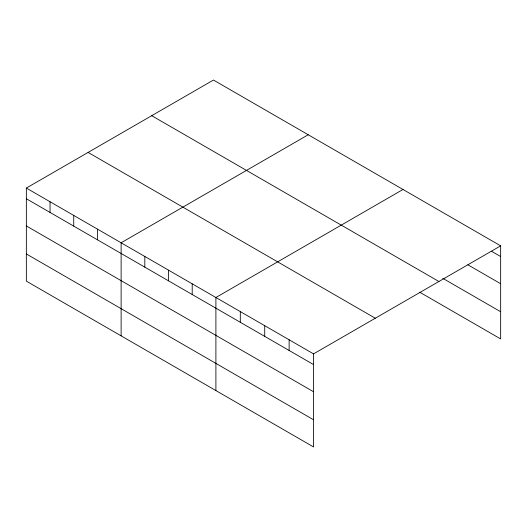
<?xml version="1.0" encoding="UTF-8"?>
<svg xmlns="http://www.w3.org/2000/svg" width="527" height="527" viewBox="0 0 527 527"><rect width="100%" height="100%" fill="white"/><g stroke="black" fill="none" stroke-linecap="round" stroke-linejoin="round"><path stroke-width="0.79" d="M26.35 188.067L313.545 353.88L313.545 446.955L26.35 281.148L26.35 188.067L213.455 80.045L500.65 245.852L500.65 338.933L419.742 292.221M308.229 134.76L121.124 242.782L121.124 335.864M403.003 189.476L215.899 297.505L215.899 390.579M313.545 353.88L500.65 245.852M491.586 251.307L500.65 256.544M467.871 264.804L500.65 283.73M442.759 278.322L500.65 311.74M151.71 115.69L438.905 281.504M88.095 152.422L375.29 318.229M26.35 198.758L313.545 364.565M26.35 225.945L313.545 391.752M26.35 253.955L313.545 419.769M289.132 339.783L289.132 350.475M264.719 325.693L264.719 336.378M240.312 311.595L240.312 322.287M192.203 283.822L192.203 294.514M168.508 270.147L168.508 280.832M144.82 256.465L144.82 267.156M97.429 229.107L97.429 239.792M73.734 215.424L73.734 226.116M50.045 201.749L50.045 212.434"/></g></svg>
